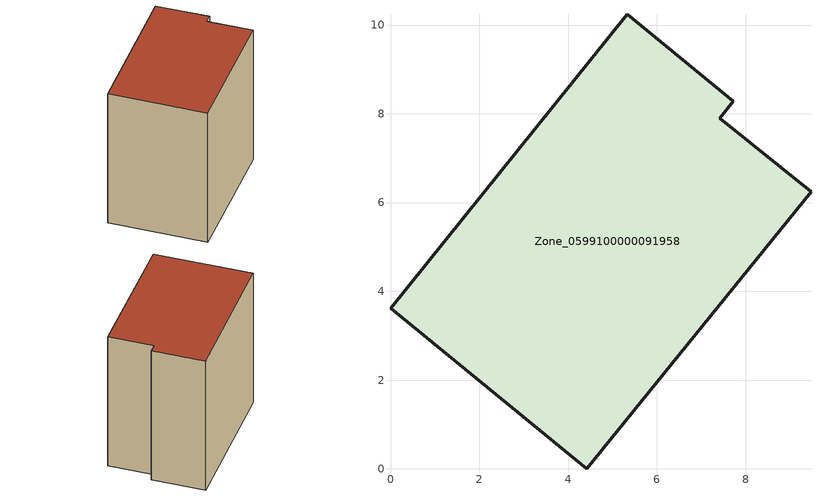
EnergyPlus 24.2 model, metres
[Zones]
Zone_0599100000091958
 floor ground (C_G): 0,3.62 5.33,10.25 7.72,8.29 7.41,7.91 9.47,6.25 4.42,0 z0
 wall outside (C_F): 4.42,0 9.47,6.25 7.41,7.91 7.72,8.29 5.33,10.25 0,3.62 4.42,0 z0:8.63
 roof outside (C_R): 5.33,10.25 0,3.62 4.42,0 9.47,6.25 7.41,7.91 7.72,8.29 z8.63
[BUILDING]
Pand.0599100000091958: North Axis=0; Terrain=City; Loads Convergence Tolerance Value=0.04; Temperature Convergence Tolerance Value=0.4; Solar Distribution=FullExterior; Maximum Number of Warmup Days=25; Minimum Number of Warmup Days=1
[Site:Location]
Rotterdam.The.Hague.AP_ZH_NLD Design_Conditions: Latitude=51.96; Longitude=4.45; Time Zone=1; Elevation=-4.5
[SITE:GROUNDTEMPERATURE:BUILDINGSURFACE]
18, 18, 18, 18, 18, 18, 18, 18, 18, 18, 18, 18
[MATERIAL] Thermal Absorptance=0.9; Solar Absorptance=0.7; Visible Absorptance=0.7
Name | Roughness | Thickness | Conductivity | Density | Specific Heat
G.TI.1946-1964 | MediumSmooth | 0.15 | 1 | 540 | 1210
F.TI.1946-1964 | Rough | 0.3 | 0.857143 | 1920 | 840
R.TI.1946-1964 | MediumRough | 0.2 | 0.277778 | 1500 | 1000
[CONSTRUCTION]
C_G: G.TI.1946-1964
C_F: F.TI.1946-1964
C_R: R.TI.1946-1964
[ZONE]
Zone_0599100000091958: Type=1; Multiplier=1; Ceiling Height=Autocalculate; Volume=Autocalculate; Floor Area=autocalculate; Part of Total Floor Area=Yes
[ZONEINFILTRATION:DESIGNFLOWRATE]
Infil_Zone_0599100000091958: Zone or ZoneList or Space or SpaceList=Zone_0599100000091958; Schedule=AlwaysOn; Design Flow Rate Calculation Method=Flow/Area; Flow Rate per Floor Area=0.003; Constant Term Coefficient=1; Temperature Term Coefficient=0; Velocity Term Coefficient=0; Velocity Squared Term Coefficient=0
[HVACTEMPLATE:ZONE:IDEALLOADSAIRSYSTEM]
Zone_0599100000091958: Maximum Heating Supply Air Temperature=50; Minimum Cooling Supply Air Temperature=13; Maximum Heating Supply Air Humidity Ratio=0.0156; Minimum Cooling Supply Air Humidity Ratio=0.0077; Heating Limit=NoLimit; Cooling Limit=NoLimit; Dehumidification Control Type=ConstantSensibleHeatRatio; Cooling Sensible Heat Ratio=0.7; Dehumidification Setpoint=60; Humidification Control Type=None; Humidification Setpoint=30; Outdoor Air Method=None; Outdoor Air Flow Rate per Person=0.00944; Outdoor Air Flow Rate per Zone Floor Area=0; Outdoor Air Flow Rate per Zone=0; Demand Controlled Ventilation Type=None; Outdoor Air Economizer Type=NoEconomizer; Heat Recovery Type=None; Sensible Heat Recovery Effectiveness=0.7; Latent Heat Recovery Effectiveness=0.65
[ZONECONTROL:THERMOSTAT]
ThermostatControl_Zone_0599100000091958: Zone or ZoneList=Zone_0599100000091958; Control Type Schedule=DualSetpointControlType; Control 1=Thermostat_Zone_0599100000091958; Temperature Difference Between Cutout And Setpoint=0
[THERMOSTATSETPOINT:DUALSETPOINT]
Thermostat_Zone_0599100000091958: Heating Setpoint Temperature Schedule=HeatingSetpoint_Zone_0599100000091958; Cooling Setpoint Temperature Schedule=CoolingSetpoint_Zone_0599100000091958
[SCHEDULE:COMPACT]
HeatingSetpoint_Zone_0599100000091958: Through: 12/31, For: AllDays, Until: 24:00, 21
CoolingSetpoint_Zone_0599100000091958: Through: 12/31, For: AllDays, Until: 24:00, 24
DualSetpointControlType: Through: 12/31, For: AllDays, Until: 24:00, 4
AlwaysOn: Through: 12/31, For: AllDays, Until: 24:00, 1
